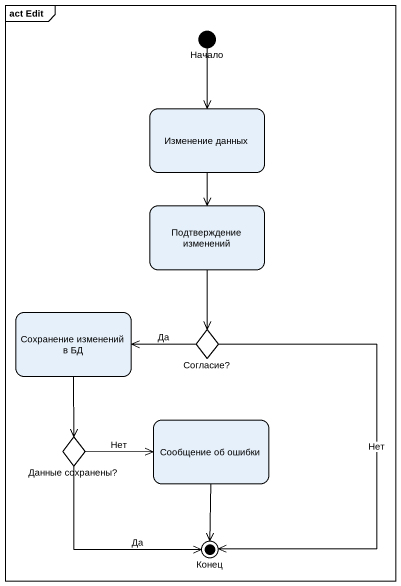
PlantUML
@startuml
mainframe act Edit
hide empty description
state Начало <<start>>
state "Изменение данных" as Изменение_данных
state "Подтверждение изменений" as Подтверждение_изменений
state "Сохранение изменений в БД" as Сохранение_изменений_в_БД
state "Согласие?" as Согласие <<choice>>
state "Данные сохранены?" as Данные_сохранены <<choice>>
state "Сообщение об ошибки" as Сообщение_об_ошибки
state Конец <<end>>
Начало --> Изменение_данных
Изменение_данных --> Подтверждение_изменений
Подтверждение_изменений --> Согласие
Сохранение_изменений_в_БД --> Данные_сохранены
Согласие -left-> Сохранение_изменений_в_БД : Да
Согласие --> Конец : Нет
Данные_сохранены -right-> Сообщение_об_ошибки : Нет
Данные_сохранены --> Конец : Да
Сообщение_об_ошибки --> Конец
@enduml
